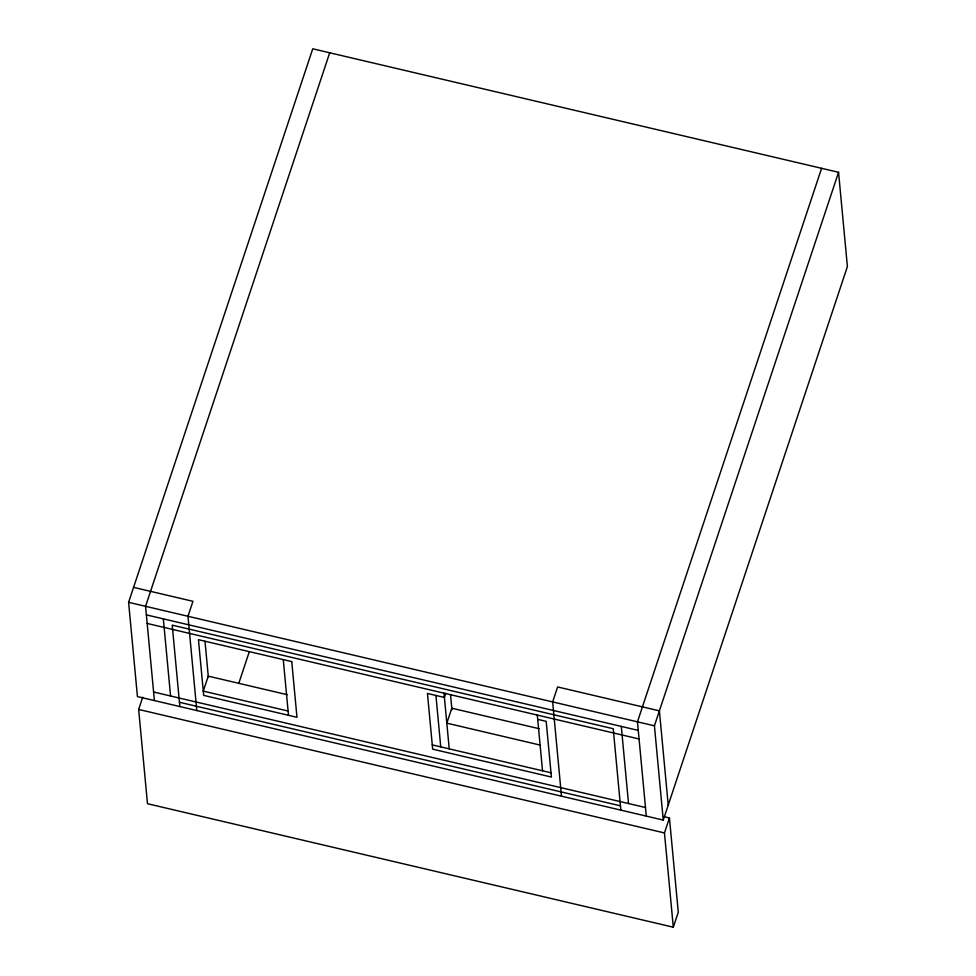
<?xml version="1.0" encoding="UTF-8"?>
<svg xmlns="http://www.w3.org/2000/svg" width="976" height="976" viewBox="0 0 976 976"><rect width="100%" height="100%" fill="white"/><g stroke="black" fill="none" stroke-linecap="round" stroke-linejoin="round"><path stroke-width="1.46" d="M128.6 602.326L312.747 48.8L838.555 172.288L847.4 266.546L663.253 820.084L137.445 696.596L128.6 602.326L654.42 725.815L663.253 820.084M329.705 52.789L145.57 606.316L154.403 700.573M663.509 816.583L669.438 817.973L678.283 912.243L673.306 927.2L147.486 803.712L138.653 709.454L142.716 697.206M238.754 683.42L249.319 651.663M445.764 693.375L444.409 697.45L427.451 693.472L432.673 749.165L551.403 777.055L546.182 721.349L537.691 719.361M821.597 168.311L637.462 721.837L646.295 816.095M654.42 725.815L838.555 172.288M673.306 927.2L664.461 832.943L669.438 817.973M133.578 587.369L192.943 601.314L187.978 616.271L196.81 710.54M146.376 614.88L638.267 730.402M147.181 623.457L639.06 738.978M539.155 728.718L451.79 708.198L446.813 723.155L540.106 745.066M287.225 694.692L208.254 676.148L203.276 691.106L288.091 711.028M432.27 744.883L551.001 772.772M153.598 692.008L645.49 807.53M179.45 702.269L620.455 805.834M138.653 709.454L664.461 832.943M668.231 805.127L659.398 710.857L557.625 686.958L552.648 701.915L561.493 796.184M621.297 726.425L628.532 803.553M620.858 810.129L613.221 728.718L172.215 625.14L179.852 706.551M537.3 715.079L542.522 770.772M450.522 694.583L451.937 709.711M444.007 693.167L449.228 748.86M435.93 695.461L440.749 746.872M283.272 659.605L288.493 715.31M204.997 641.293L208.376 677.417M163.334 618.869L170.568 695.998M291.751 661.594L198.457 639.695L203.679 695.388L296.972 717.299L291.751 661.594"/></g></svg>
